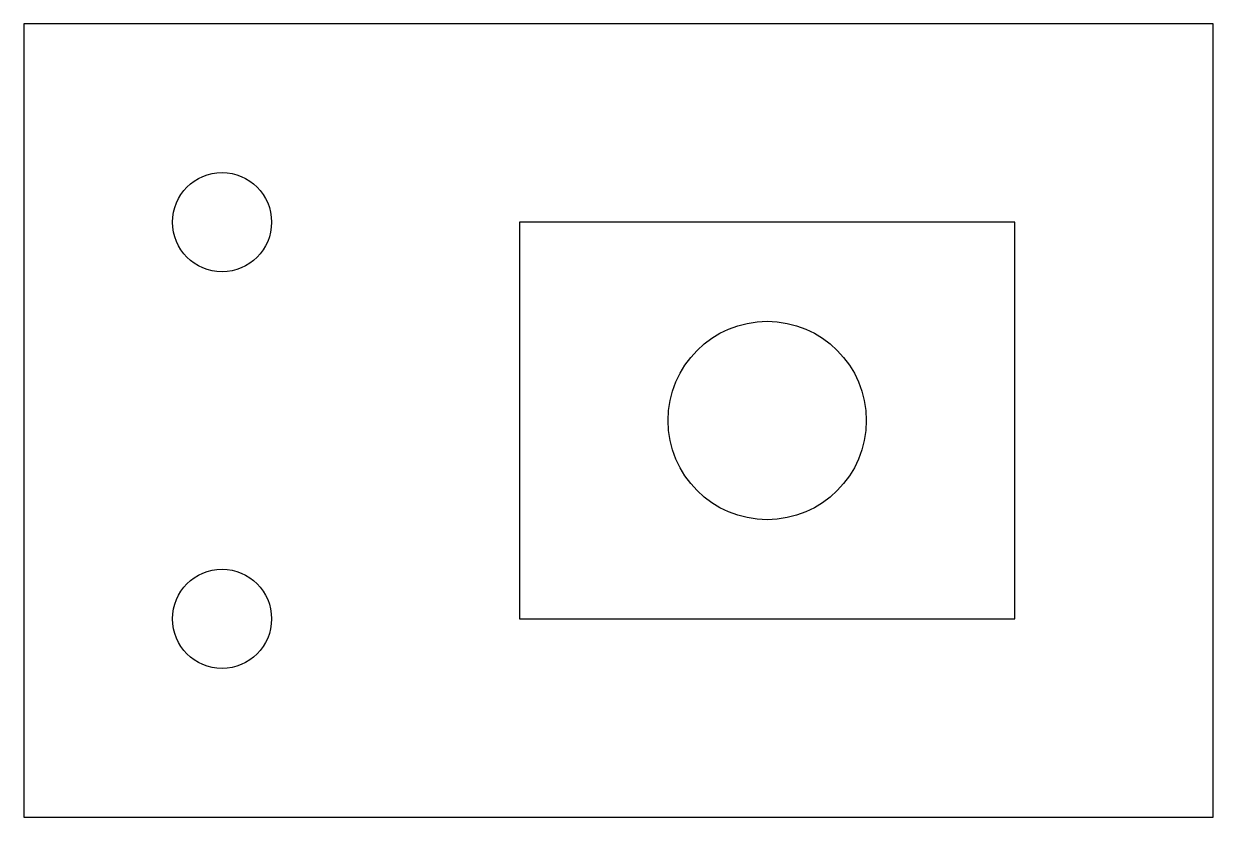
# Model space of a CAD drawing. Header units: inches. Extents: x 0 to 6, y 0 to 4.
import ezdxf

# ---------------------------------------------------------------- set-up
doc = ezdxf.new("R2010")
doc.units = ezdxf.units.IN

msp = doc.modelspace()

# ---------------------------------------------------------------- linework, layer by layer
at = {"color": 1}
for points in [[(0, 0), (6, 0), (6, 4), (0, 4)], [(2.5, 1), (5, 1), (5, 3), (2.5, 3)]]:
    msp.add_lwpolyline(points, close=True, dxfattribs=at)
for centre, radius in [((1, 3), 0.25), ((3.75, 2), 0.5), ((1, 1), 0.25)]:
    msp.add_circle(centre, radius, dxfattribs=at)

doc.saveas('drawing.dxf')
